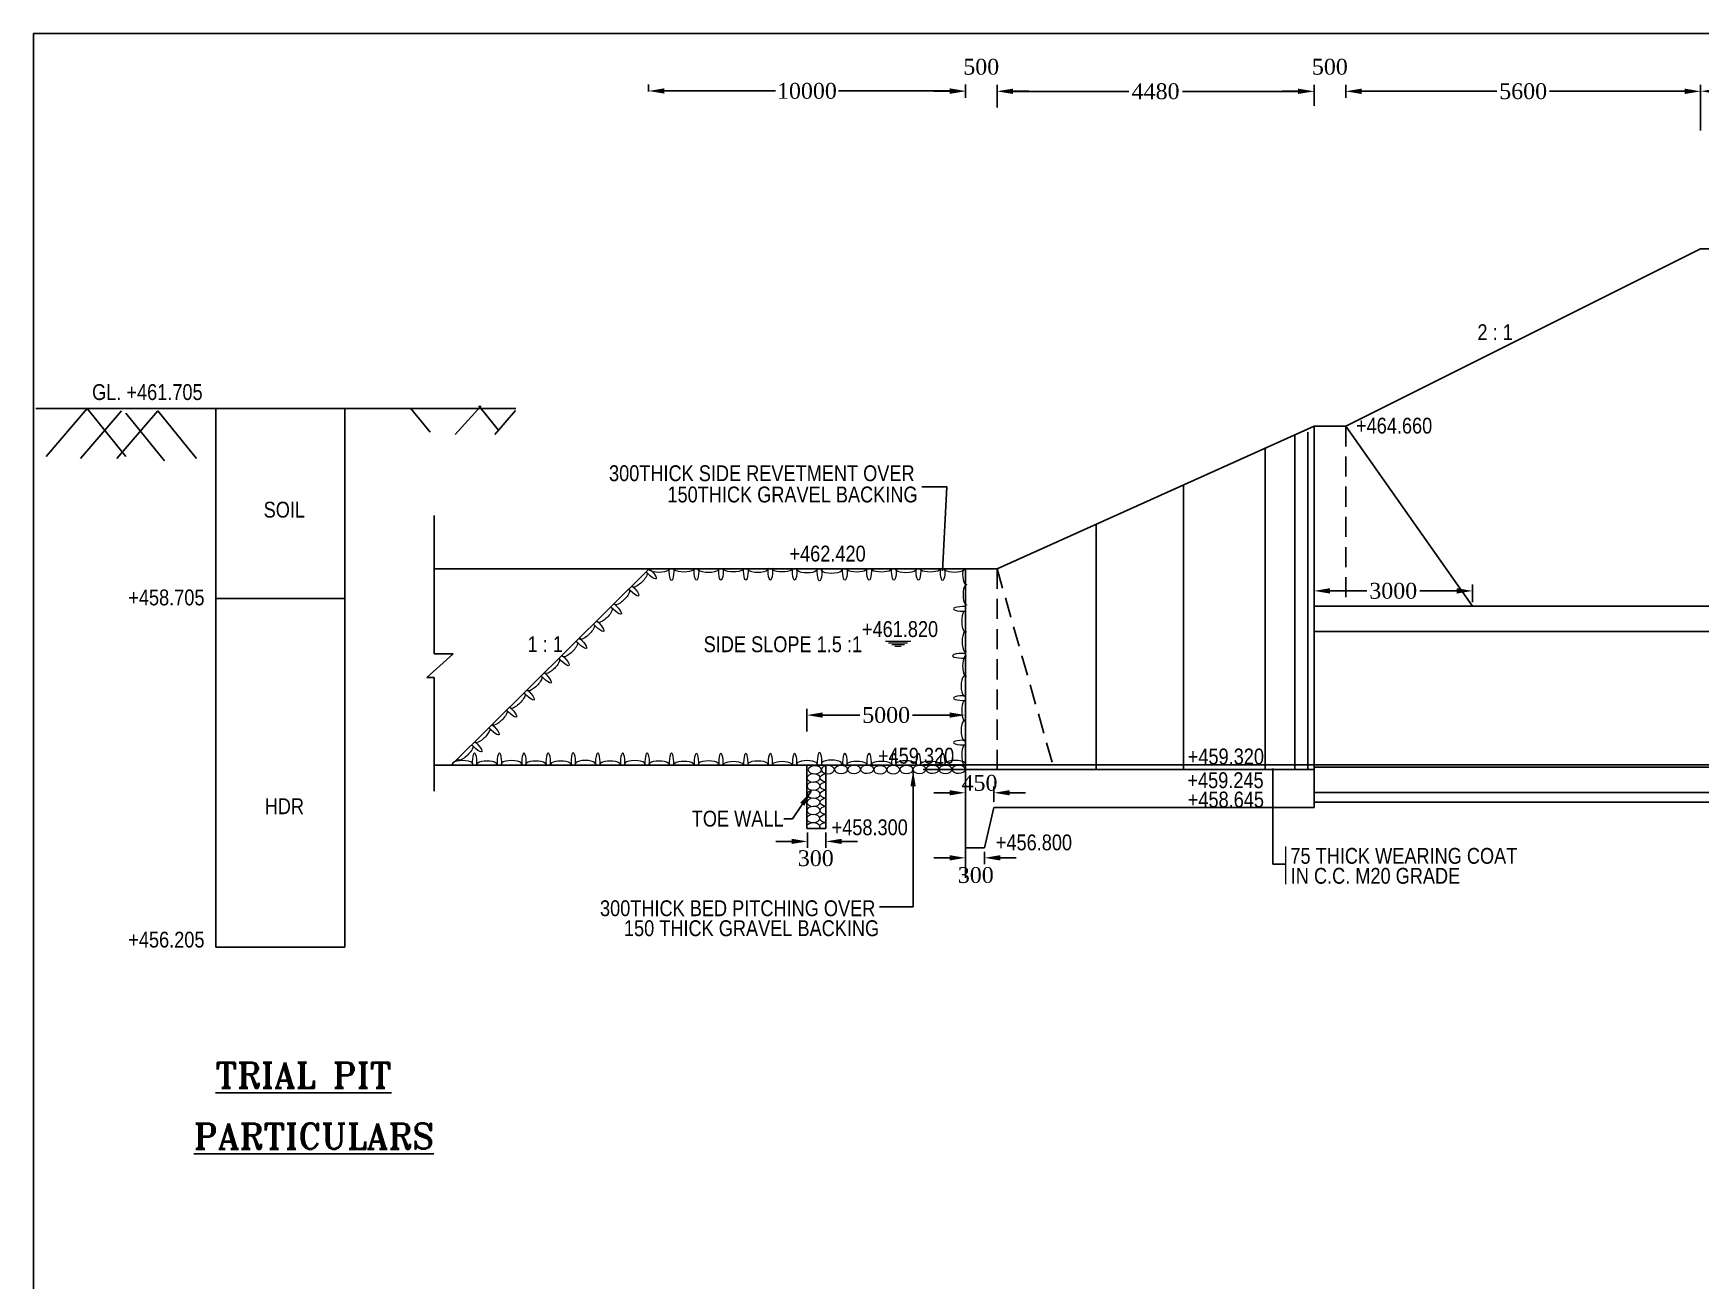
# Model space of a CAD drawing. Header units: millimetres. Extents: x 80 to 10631, y 46 to 2573.
# Drawn here: x 5273 to 5536, y 1161.1 to 1357.8 of the extents above; entities that cross this region are included whole.
import ezdxf
from ezdxf.enums import TextEntityAlignment as Align

# ---------------------------------------------------------------- set-up
doc = ezdxf.new("R2010")
doc.units = ezdxf.units.MM
doc.linetypes.add('DASHED', pattern=[19.05, 12.7, -6.35])
doc.layers.add('TEXT_GENERAL', color=4, linetype='Continuous')
doc.styles.add('ARIAL NARROW', font='ARIALN.TTF')
doc.styles.add('ROMANT', font='romant')
doc.styles.get("Standard").update_dxf_attribs({"font": 'times.ttf', "height": 2.5})
doc.styles.add('TNR_2.5', font='times.ttf', dxfattribs={"height": 2.5})
doc.dimstyles.new('STANDARD$7', dxfattribs={"dimtxt": 2, "dimasz": 2, "dimexe": 1.25, "dimexo": 0.625, "dimtad": 1, "dimdec": 0, "dimlfac": 0.5, "dimdsep": 46, "dimtxsty": 'Standard', "dimcen": 2.5, "dimadec": 0, "dimazin": 0, "dimtfac": 1, "dimtdec": 0, "dimtmove": 0, "dimatfit": 3, "dimfxl": 1, "dimtolj": 1, "dimtzin": 0, "dimarcsym": 0})
doc.dimstyles.new('STYLE_ESH', dxfattribs={"dimtxt": 2.5, "dimasz": 2.5, "dimexe": 1, "dimexo": 0.625, "dimtad": 0, "dimtih": 1, "dimtoh": 1, "dimdec": 0, "dimlfac": 100, "dimzin": 9, "dimdsep": 46, "dimtxsty": 'TNR_2.5', "dimcen": 2.5, "dimadec": 0, "dimazin": 2, "dimtfac": 1, "dimtdec": 0, "dimtofl": 0, "dimtmove": 2, "dimatfit": 3, "dimfxl": 1, "dimarcsym": 0})

# ---------------------------------------------------------------- blocks, each defined once
blk = doc.blocks.new('*D95')
at = {"color": 0, "lineweight": -2, "transparency": 16777216}
for p, q in [((5475.04, 1347.67), (5475.04, 1349.7)), ((5480.04, 1347.67), (5480.04, 1349.7)), ((5472.54, 1348.7), (5470.04, 1348.7)), ((5482.54, 1348.7), (5485.04, 1348.7))]:
    blk.add_line(p, q, dxfattribs=at)
at = {"color": 0, "transparency": 16777216}
for points in [[(5472.54, 1349.11), (5472.54, 1348.28), (5475.04, 1348.7)], [(5482.54, 1349.11), (5482.54, 1348.28), (5480.04, 1348.7)]]:
    blk.add_solid(points, dxfattribs=at)
at = {"layer": 'Defpoints', "color": 0, "transparency": 16777216}
for p in [(5475.04, 1347.05), (5480.04, 1348.7), (5480.04, 1347.05)]:
    blk.add_point(p, dxfattribs=at)
at = {"color": 0, "transparency": 16777216, "insert": (5477.54, 1352.55), "char_height": 2.5, "attachment_point": 5, "style": 'TNR_2.5'}
blk.add_mtext('500', dxfattribs=at)
blk = doc.blocks.new('*D96')
at = {"color": 0, "lineweight": -2, "transparency": 16777216}
for p, q in [((5480.04, 1347.68), (5480.04, 1349.69)), ((5536.04, 1342.49), (5536.04, 1349.69)), ((5482.54, 1348.69), (5503.88, 1348.69)), ((5533.54, 1348.69), (5512.2, 1348.69))]:
    blk.add_line(p, q, dxfattribs=at)
at = {"color": 0, "transparency": 16777216}
for points in [[(5482.54, 1349.11), (5482.54, 1348.27), (5480.04, 1348.69)], [(5533.54, 1349.11), (5533.54, 1348.27), (5536.04, 1348.69)]]:
    blk.add_solid(points, dxfattribs=at)
at = {"layer": 'Defpoints', "color": 0, "transparency": 16777216}
for p in [(5480.04, 1347.05), (5536.04, 1348.69), (5536.04, 1341.86)]:
    blk.add_point(p, dxfattribs=at)
at = {"color": 0, "transparency": 16777216, "insert": (5508.04, 1348.69), "char_height": 2.5, "attachment_point": 5, "style": 'TNR_2.5'}
blk.add_mtext('5600', dxfattribs=at)
blk = doc.blocks.new('*D97')
at = {"color": 0, "lineweight": -2, "transparency": 16777216}
for p, q in [((5536.04, 1342.49), (5536.04, 1349.7)), ((5641.04, 1342.49), (5641.04, 1349.7)), ((5538.54, 1348.7), (5584.42, 1348.7)), ((5638.54, 1348.7), (5592.66, 1348.7))]:
    blk.add_line(p, q, dxfattribs=at)
at = {"color": 0, "transparency": 16777216}
for points in [[(5538.54, 1349.12), (5538.54, 1348.29), (5536.04, 1348.7)], [(5638.54, 1349.12), (5638.54, 1348.29), (5641.04, 1348.7)]]:
    blk.add_solid(points, dxfattribs=at)
at = {"layer": 'Defpoints', "color": 0, "transparency": 16777216}
for p in [(5641.04, 1348.7), (5536.04, 1341.86), (5641.04, 1341.86)]:
    blk.add_point(p, dxfattribs=at)
at = {"color": 0, "transparency": 16777216, "insert": (5588.54, 1348.7), "char_height": 2.5, "attachment_point": 5, "style": 'TNR_2.5'}
blk.add_mtext('9925', dxfattribs=at)
blk = doc.blocks.new('*D119')
at = {"color": 0, "lineweight": -2, "transparency": 16777216}
for p, q in [((5370.04, 1348.68), (5370.04, 1349.74)), ((5420.04, 1348.68), (5420.04, 1349.74)), ((5372.54, 1348.74), (5390.08, 1348.74)), ((5417.54, 1348.74), (5400, 1348.74))]:
    blk.add_line(p, q, dxfattribs=at)
at = {"color": 0, "transparency": 16777216}
for points in [[(5372.54, 1349.16), (5372.54, 1348.33), (5370.04, 1348.74)], [(5417.54, 1349.16), (5417.54, 1348.33), (5420.04, 1348.74)]]:
    blk.add_solid(points, dxfattribs=at)
at = {"layer": 'Defpoints', "color": 0, "transparency": 16777216}
for p in [(5370.04, 1348.74), (5370.04, 1348.06), (5420.04, 1348.06)]:
    blk.add_point(p, dxfattribs=at)
at = {"color": 0, "transparency": 16777216, "insert": (5395.04, 1348.74), "char_height": 2.5, "attachment_point": 5, "style": 'TNR_2.5'}
blk.add_mtext('10000', dxfattribs=at)
blk = doc.blocks.new('*D120')
at = {"color": 0, "lineweight": -2, "transparency": 16777216}
for p, q in [((5420.04, 1228.74), (5420.04, 1226.77)), ((5423.04, 1228.74), (5423.04, 1226.77)), ((5417.54, 1227.77), (5415.04, 1227.77)), ((5425.54, 1227.77), (5428.04, 1227.77))]:
    blk.add_line(p, q, dxfattribs=at)
at = {"color": 0, "transparency": 16777216}
for points in [[(5417.54, 1228.19), (5417.54, 1227.35), (5420.04, 1227.77)], [(5425.54, 1228.19), (5425.54, 1227.35), (5423.04, 1227.77)]]:
    blk.add_solid(points, dxfattribs=at)
at = {"layer": 'Defpoints', "color": 0, "transparency": 16777216}
for p in [(5420.04, 1229.36), (5423.04, 1229.36), (5423.04, 1227.77)]:
    blk.add_point(p, dxfattribs=at)
at = {"color": 0, "transparency": 16777216, "insert": (5421.68, 1225.04), "char_height": 2.5, "attachment_point": 5, "style": 'TNR_2.5'}
blk.add_mtext('300', dxfattribs=at)
blk = doc.blocks.new('*D121')
at = {"color": 0, "lineweight": -2, "transparency": 16777216}
for p, q in [((5420.04, 1236.61), (5420.04, 1239.03)), ((5424.53, 1236.61), (5424.53, 1239.03)), ((5417.54, 1238.03), (5415.04, 1238.03)), ((5427.03, 1238.03), (5429.53, 1238.03))]:
    blk.add_line(p, q, dxfattribs=at)
at = {"color": 0, "transparency": 16777216}
for points in [[(5417.54, 1238.45), (5417.54, 1237.62), (5420.04, 1238.03)], [(5427.03, 1238.45), (5427.03, 1237.62), (5424.53, 1238.03)]]:
    blk.add_solid(points, dxfattribs=at)
at = {"layer": 'Defpoints', "color": 0, "transparency": 16777216}
for p in [(5420.04, 1238.03), (5420.04, 1235.98), (5424.53, 1235.98)]:
    blk.add_point(p, dxfattribs=at)
at = {"color": 0, "transparency": 16777216, "insert": (5422.27, 1239.58), "char_height": 2.5, "attachment_point": 5, "style": 'TNR_2.5'}
blk.add_mtext('450', dxfattribs=at)
blk = doc.blocks.new('*D122')
at = {"color": 0, "lineweight": -2, "transparency": 16777216}
for p, q in [((5395.12, 1231.76), (5395.12, 1229.36)), ((5398.04, 1231.76), (5398.04, 1229.36)), ((5392.62, 1230.36), (5390.12, 1230.36)), ((5400.54, 1230.36), (5403.04, 1230.36))]:
    blk.add_line(p, q, dxfattribs=at)
at = {"color": 0, "transparency": 16777216}
for points in [[(5392.62, 1230.78), (5392.62, 1229.95), (5395.12, 1230.36)], [(5400.54, 1230.78), (5400.54, 1229.95), (5398.04, 1230.36)]]:
    blk.add_solid(points, dxfattribs=at)
at = {"layer": 'Defpoints', "color": 0, "transparency": 16777216}
for p in [(5395.12, 1232.38), (5398.04, 1232.38), (5398.04, 1230.36)]:
    blk.add_point(p, dxfattribs=at)
at = {"color": 0, "transparency": 16777216, "insert": (5396.44, 1227.7), "char_height": 2.5, "attachment_point": 5, "style": 'TNR_2.5'}
blk.add_mtext('300', dxfattribs=at)
blk = doc.blocks.new('*D123')
at = {"color": 0, "lineweight": -2, "transparency": 16777216}
for p, q in [((5395.04, 1247.72), (5395.04, 1251.29)), ((5397.54, 1250.29), (5403.38, 1250.29)), ((5417.54, 1250.29), (5411.7, 1250.29)), ((5420.04, 1247.72), (5420.04, 1251.29))]:
    blk.add_line(p, q, dxfattribs=at)
at = {"color": 0, "transparency": 16777216}
for points in [[(5397.54, 1250.71), (5397.54, 1249.87), (5395.04, 1250.29)], [(5417.54, 1250.71), (5417.54, 1249.87), (5420.04, 1250.29)]]:
    blk.add_solid(points, dxfattribs=at)
at = {"layer": 'Defpoints', "color": 0, "transparency": 16777216}
for p in [(5420.04, 1250.29), (5395.04, 1247.09), (5420.04, 1247.09)]:
    blk.add_point(p, dxfattribs=at)
at = {"color": 0, "transparency": 16777216, "insert": (5407.54, 1250.29), "char_height": 2.5, "attachment_point": 5, "style": 'TNR_2.5'}
blk.add_mtext('5000', dxfattribs=at)
blk = doc.blocks.new('*D134')
at = {"color": 0, "lineweight": -2, "transparency": 16777216}
for p, q in [((5475.04, 1268.08), (5475.04, 1270.88)), ((5500.04, 1268.08), (5500.04, 1270.88)), ((5477.54, 1269.88), (5483.36, 1269.88)), ((5497.54, 1269.88), (5491.72, 1269.88))]:
    blk.add_line(p, q, dxfattribs=at)
at = {"color": 0, "transparency": 16777216}
for points in [[(5477.54, 1270.3), (5477.54, 1269.46), (5475.04, 1269.88)], [(5497.54, 1270.3), (5497.54, 1269.46), (5500.04, 1269.88)]]:
    blk.add_solid(points, dxfattribs=at)
at = {"layer": 'Defpoints', "color": 0, "transparency": 16777216}
for p in [(5500.04, 1269.88), (5475.04, 1267.45), (5500.04, 1267.45)]:
    blk.add_point(p, dxfattribs=at)
at = {"color": 0, "transparency": 16777216, "insert": (5487.54, 1269.88), "char_height": 2.5, "attachment_point": 5, "style": 'TNR_2.5'}
blk.add_mtext('3000', dxfattribs=at)
blk = doc.blocks.new('*D155')
at = {"color": 0, "lineweight": -2, "transparency": 16777216}
for p, q in [((5420.04, 1347.67), (5420.04, 1349.7)), ((5425.04, 1347.67), (5425.04, 1349.7)), ((5417.54, 1348.7), (5415.04, 1348.7)), ((5427.54, 1348.7), (5430.04, 1348.7))]:
    blk.add_line(p, q, dxfattribs=at)
at = {"color": 0, "transparency": 16777216}
for points in [[(5417.54, 1349.11), (5417.54, 1348.28), (5420.04, 1348.7)], [(5427.54, 1349.11), (5427.54, 1348.28), (5425.04, 1348.7)]]:
    blk.add_solid(points, dxfattribs=at)
at = {"layer": 'Defpoints', "color": 0, "transparency": 16777216}
for p in [(5420.04, 1347.05), (5425.04, 1348.7), (5425.04, 1347.05)]:
    blk.add_point(p, dxfattribs=at)
at = {"color": 0, "transparency": 16777216, "insert": (5422.54, 1352.55), "char_height": 2.5, "attachment_point": 5, "style": 'TNR_2.5'}
blk.add_mtext('500', dxfattribs=at)
blk = doc.blocks.new('*D156')
at = {"color": 0, "lineweight": -2, "transparency": 16777216}
for p, q in [((5425.06, 1346.12), (5425.06, 1349.68)), ((5475.04, 1346.41), (5475.04, 1349.68)), ((5427.56, 1348.68), (5445.83, 1348.68)), ((5472.54, 1348.68), (5454.27, 1348.68))]:
    blk.add_line(p, q, dxfattribs=at)
at = {"color": 0, "transparency": 16777216}
for points in [[(5427.56, 1349.1), (5427.56, 1348.27), (5425.06, 1348.68)], [(5472.54, 1349.1), (5472.54, 1348.27), (5475.04, 1348.68)]]:
    blk.add_solid(points, dxfattribs=at)
at = {"layer": 'Defpoints', "color": 0, "transparency": 16777216}
for p in [(5475.04, 1348.68), (5425.06, 1345.49), (5475.04, 1345.78)]:
    blk.add_point(p, dxfattribs=at)
at = {"color": 0, "transparency": 16777216, "insert": (5450.05, 1348.68), "char_height": 2.5, "attachment_point": 5, "style": 'TNR_2.5'}
blk.add_mtext('4480', dxfattribs=at)

msp = doc.modelspace()

# ---------------------------------------------------------------- linework, layer by layer
for p, q in [((6436.087, 1357.834), (5272.993, 1357.834)), ((5272.993, 767.834), (5272.993, 1357.834)), ((5536.039, 1323.854), (5480.039, 1295.854)), ((5641.039, 1323.854), (5536.039, 1323.854)), ((5273.366, 1298.659), (5303.103, 1298.659)), ((5281.492, 1298.659), (5275.028, 1291.106)), ((5286.879, 1298.301), (5280.415, 1290.747)), ((5281.492, 1298.659), (5287.597, 1291.106)), ((5292.625, 1298.301), (5286.161, 1290.747)), ((5287.597, 1297.942), (5293.702, 1290.389)), ((5288.249, 1298.659), (5327.142, 1298.659)), ((5292.625, 1298.301), (5298.73, 1290.747)), ((5301.81, 1298.774), (5301.81, 1213.659)), ((5322.142, 1213.659), (5322.142, 1298.659)), ((5322.142, 1298.659), (5349.113, 1298.659)), ((5332.521, 1298.691), (5335.573, 1294.914)), ((5343.651, 1299.05), (5339.546, 1294.562)), ((5343.292, 1299.05), (5346.345, 1295.273)), ((5349.038, 1298.332), (5345.806, 1294.556)), ((5425.039, 1273.384), (5475.039, 1295.854)), ((5472.039, 1294.506), (5472.039, 1241.704)), ((5474.039, 1294.914), (5474.039, 1241.704)), ((5475.039, 1295.854), (5475.039, 1235.704)), ((5480.039, 1295.854), (5475.039, 1295.854)), ((5480.039, 1295.854), (5500.039, 1267.454)), ((5467.312, 1292.382), (5467.312, 1241.704)), ((5454.444, 1286.599), (5454.444, 1241.704)), ((5336.236, 1259.949), (5336.236, 1281.795)), ((5440.654, 1280.401), (5440.654, 1241.704)), ((5336.236, 1273.384), (5425.039, 1273.384)), ((5370.087, 1273.326), (5338.921, 1242.384)), ((5370.191, 1273.384), (5339.191, 1273.384)), ((5420.039, 1273.384), (5420.039, 1224.632)), ((5301.81, 1268.659), (5322.142, 1268.659)), ((5475.039, 1267.454), (5764.039, 1267.454)), ((5475.039, 1263.454), (5764.039, 1263.454)), ((5339.236, 1259.949), (5335.062, 1256.207)), ((5336.236, 1259.949), (5339.236, 1259.949)), ((5335.062, 1256.207), (5336.236, 1256.207)), ((5336.236, 1256.207), (5336.236, 1238.275)), ((5336.236, 1256.207), (5336.236, 1246.721)), ((5336.236, 1256.207), (5336.236, 1245.448)), ((5420.039, 1242.384), (5336.236, 1242.384)), ((5395.039, 1242.384), (5395.039, 1232.384)), ((5398.039, 1242.384), (5398.039, 1232.384)), ((5413.398, 1242.454), (5475.039, 1242.454)), ((5413.398, 1241.704), (5475.039, 1241.704)), ((5475.039, 1242.454), (6101.039, 1242.454)), ((5475.039, 1242.054), (6101.039, 1242.054)), ((5475.039, 1238.054), (6101.039, 1238.054)), ((5475.039, 1236.554), (6101.039, 1236.554)), ((5420.039, 1235.984), (5420.039, 1229.364)), ((5423.039, 1229.364), (5424.525, 1235.704)), ((5424.525, 1235.704), (5475.039, 1235.704)), ((5398.039, 1232.384), (5395.039, 1232.384)), ((5420.039, 1229.364), (5423.039, 1229.364)), ((5301.81, 1213.659), (5322.142, 1213.659))]:
    msp.add_line(p, q)
at = {"linetype": 'DASHED', "ltscale": 0.25}
for p, q in [((5480.039, 1295.854), (5480.039, 1267.454)), ((5425.039, 1273.384), (5425.039, 1241.704)), ((5425.039, 1273.384), (5434.055, 1241.704))]:
    msp.add_line(p, q, dxfattribs=at)
at = {"color": 0, "lineweight": 5, "extrusion": (0, 0, -1)}
for centre, major_axis, ratio, start_param, end_param in [((5370.186, 1272.885), (1.063, -1.082), 0.2389838, 4.4780473, 8.0883233), ((5371.695, 1273.326), (-1.608, 0), 0.3287987, 3.0318989, 6.392879), ((5373.672, 1273.031), (0, -1.516), 0.2389838, 4.4780473, 8.0883233), ((5375.633, 1273.384), (-1.608, 0), 0.3287987, 3.0318989, 6.392879), ((5377.61, 1273.09), (0, -1.516), 0.2389838, 4.4780473, 8.0883233), ((5379.506, 1273.294), (1.608, 0), 0.3287987, -0.2845187, 3.4261114), ((5381.477, 1273.106), (0, -1.516), 0.2389838, 4.4780473, 8.0883233), ((5383.425, 1273.4), (-1.608, 0), 0.3287987, 3.0318989, 6.392879), ((5385.402, 1273.106), (0, -1.516), 0.2389838, 4.4780473, 8.0883233), ((5387.298, 1273.31), (1.608, 0), 0.3287987, -0.2845187, 3.4261114), ((5389.268, 1273.106), (0, -1.516), 0.2389838, 4.4780473, 8.0883233), ((5391.125, 1273.4), (-1.608, 0), 0.3287987, 3.0318989, 6.392879), ((5393.102, 1273.106), (0, -1.516), 0.2389838, 4.4780473, 8.0883233), ((5395.053, 1273.256), (-1.608, 0), 0.3287987, 3.0318989, 6.392879), ((5397.03, 1272.961), (0, -1.516), 0.2389838, 4.4780473, 8.0883233), ((5398.926, 1273.165), (1.608, 0), 0.3287987, -0.2845187, 3.4261114), ((5401.038, 1273.076), (0, -1.516), 0.2389838, 4.4780473, 8.0883233), ((5402.895, 1273.37), (-1.608, 0), 0.3287987, 3.0318989, 6.392879), ((5404.843, 1273.076), (0, -1.516), 0.2389838, 4.4780473, 8.0883233), ((5406.79, 1273.37), (-1.608, 0), 0.3287987, 3.0318989, 6.392879), ((5408.767, 1273.076), (0, -1.516), 0.2389838, 4.4780473, 8.0883233), ((5410.663, 1273.28), (1.608, 0), 0.3287987, -0.2845187, 3.4261114), ((5412.634, 1273.076), (0, -1.516), 0.2389838, 4.4780473, 8.0883233), ((5414.491, 1273.37), (-1.608, 0), 0.3287987, 3.0318989, 6.392879), ((5416.451, 1273.031), (0, -1.516), 0.2389838, 4.4780473, 8.0883233), ((5418.308, 1273.326), (-1.608, 0), 0.3287987, 3.0318989, 6.392879), ((5367.428, 1270.176), (1.063, -1.082), 0.2389838, 4.4780473, 8.0883233), ((5368.638, 1271.65), (1.147, 1.127), 0.3287987, -0.2845187, 3.4261114), ((5365.86, 1268.884), (-1.147, -1.127), 0.3287987, 3.0318989, 6.392879), ((5363.139, 1266.061), (1.147, 1.127), 0.3287987, -0.2845187, 3.4261114), ((5364.677, 1267.309), (1.063, -1.082), 0.2389838, 4.4780473, 8.0883233), ((5360.313, 1263.411), (-1.147, -1.127), 0.3287987, 3.0318989, 6.392879), ((5361.93, 1264.587), (1.063, -1.082), 0.2389838, 4.4780473, 8.0883233), ((5357.646, 1260.664), (1.147, 1.127), 0.3287987, -0.2845187, 3.4261114), ((5359.195, 1261.9), (1.063, -1.082), 0.2389838, 4.4780473, 8.0883233), ((5354.82, 1258.014), (-1.147, -1.127), 0.3287987, 3.0318989, 6.392879), ((5356.437, 1259.19), (1.063, -1.082), 0.2389838, 4.4780473, 8.0883233), ((5352.04, 1255.282), (-1.147, -1.127), 0.3287987, 3.0318989, 6.392879), ((5353.637, 1256.439), (1.063, -1.082), 0.2389838, 4.4780473, 8.0883233), ((5349.373, 1252.535), (1.147, 1.127), 0.3287987, -0.2845187, 3.4261114), ((5350.921, 1253.771), (1.063, -1.082), 0.2389838, 4.4780473, 8.0883233), ((5346.547, 1249.885), (-1.147, -1.127), 0.3287987, 3.0318989, 6.392879), ((5348.163, 1251.061), (1.063, -1.082), 0.2389838, 4.4780473, 8.0883233), ((5343.798, 1247.102), (-1.147, -1.127), 0.3287987, 3.0318989, 6.392879), ((5345.396, 1248.26), (1.063, -1.082), 0.2389838, 4.4780473, 8.0883233), ((5341.131, 1244.355), (1.147, 1.127), 0.3287987, -0.2845187, 3.4261114), ((5342.679, 1245.591), (1.063, -1.082), 0.2389838, 4.4780473, 8.0883233)]:
    msp.add_ellipse(centre, major_axis=major_axis, ratio=ratio, start_param=start_param, end_param=end_param, dxfattribs=at)
at = {"color": 0, "lineweight": 5}
for centre, major_axis, ratio, start_param, end_param in [((5420.134, 1272.487), (0, 1.608), 0.3287987, 0.97903, 3.2512864), ((5420.195, 1269.28), (0, 1.608), 0.3287987, -0.2845187, 3.4261114), ((5419.687, 1267.041), (1.516, 0), 0.2389838, 1.3364547, 4.9467306), ((5419.981, 1265.09), (0, 1.608), 0.3287987, -0.1096937, 3.2512864), ((5420.043, 1261.884), (0, 1.608), 0.3287987, -0.2845187, 3.4261114), ((5419.535, 1259.644), (1.516, 0), 0.2389838, 1.3364547, 4.9467306), ((5420.134, 1258.011), (0, 1.608), 0.3287987, -0.1096937, 3.2512864), ((5419.891, 1254.869), (0, 1.608), 0.3287987, -0.2845187, 3.4261114), ((5419.687, 1252.973), (1.516, 0), 0.2389838, 1.3364547, 4.9467306), ((5419.981, 1250.996), (0, 1.608), 0.3287987, -0.1096937, 3.2512864), ((5419.891, 1247.855), (0, 1.608), 0.3287987, -0.2845187, 3.4261114), ((5342.607, 1242.794), (0, 1.516), 0.2389838, 4.4780473, 8.0883233), ((5346.532, 1242.794), (0, 1.516), 0.2389838, 4.4780473, 8.0883233), ((5350.398, 1242.794), (0, 1.516), 0.2389838, 4.4780473, 8.0883233), ((5354.232, 1242.794), (0, 1.516), 0.2389838, 4.4780473, 8.0883233), ((5358.18, 1242.81), (0, 1.516), 0.2389838, 4.4780473, 8.0883233), ((5362.047, 1242.794), (0, 1.516), 0.2389838, 4.4780473, 8.0883233), ((5365.972, 1242.794), (0, 1.516), 0.2389838, 4.4780473, 8.0883233), ((5369.838, 1242.794), (0, 1.516), 0.2389838, 4.4780473, 8.0883233), ((5373.672, 1242.794), (0, 1.516), 0.2389838, 4.4780473, 8.0883233), ((5377.61, 1242.736), (0, 1.516), 0.2389838, 4.4780473, 8.0883233), ((5381.477, 1242.719), (0, 1.516), 0.2389838, 4.4780473, 8.0883233), ((5385.402, 1242.719), (0, 1.516), 0.2389838, 4.4780473, 8.0883233), ((5389.268, 1242.719), (0, 1.516), 0.2389838, 4.4780473, 8.0883233), ((5393.102, 1242.719), (0, 1.516), 0.2389838, 4.4780473, 8.0883233), ((5397.03, 1242.864), (0, 1.516), 0.2389838, 4.4780473, 8.0883233), ((5401.038, 1242.749), (0, 1.516), 0.2389838, 4.4780473, 8.0883233), ((5404.843, 1242.749), (0, 1.516), 0.2389838, 4.4780473, 8.0883233), ((5408.767, 1242.749), (0, 1.516), 0.2389838, 4.4780473, 8.0883233), ((5412.634, 1242.749), (0, 1.516), 0.2389838, 4.4780473, 8.0883233), ((5416.468, 1242.749), (0, 1.516), 0.2389838, 4.4780473, 8.0883233), ((5419.687, 1245.959), (1.516, 0), 0.2389838, 1.3364547, 4.9467306), ((5419.981, 1243.982), (0, 1.608), 0.3287987, -0.1096937, 3.2512864), ((5340.711, 1242.59), (1.608, 0), 0.3287987, -0.2845187, 3.4261114), ((5344.555, 1242.5), (-1.608, 0), 0.3287987, 3.0318989, 6.392879), ((5348.428, 1242.59), (1.608, 0), 0.3287987, -0.2845187, 3.4261114), ((5352.255, 1242.5), (-1.608, 0), 0.3287987, 3.0318989, 6.392879), ((5356.203, 1242.516), (-1.608, 0), 0.3287987, 3.0318989, 6.392879), ((5360.076, 1242.607), (1.608, 0), 0.3287987, -0.2845187, 3.4261114), ((5363.995, 1242.5), (-1.608, 0), 0.3287987, 3.0318989, 6.392879), ((5367.868, 1242.59), (1.608, 0), 0.3287987, -0.2845187, 3.4261114), ((5371.695, 1242.5), (-1.608, 0), 0.3287987, 3.0318989, 6.392879), ((5375.633, 1242.441), (-1.608, 0), 0.3287987, 3.0318989, 6.392879), ((5379.506, 1242.532), (1.608, 0), 0.3287987, -0.2845187, 3.4261114), ((5383.425, 1242.425), (-1.608, 0), 0.3287987, 3.0318989, 6.392879), ((5387.298, 1242.516), (1.608, 0), 0.3287987, -0.2845187, 3.4261114), ((5391.125, 1242.425), (-1.608, 0), 0.3287987, 3.0318989, 6.392879), ((5395.053, 1242.57), (-1.608, 0), 0.3287987, 3.0318989, 6.392879), ((5398.926, 1242.661), (1.608, 0), 0.3287987, -0.2845187, 3.4261114), ((5402.895, 1242.455), (-1.608, 0), 0.3287987, 3.0318989, 6.392879), ((5406.79, 1242.455), (-1.608, 0), 0.3287987, 3.0318989, 6.392879), ((5410.663, 1242.546), (1.608, 0), 0.3287987, -0.2845187, 3.4261114), ((5414.491, 1242.455), (-1.608, 0), 0.3287987, 3.0318989, 6.392879), ((5418.425, 1242.615), (1.608, 0), 0.3287987, -0.2845187, 3.4261114)]:
    msp.add_ellipse(centre, major_axis=major_axis, ratio=ratio, start_param=start_param, end_param=end_param, dxfattribs=at)
at = {"layer": 'TEXT_GENERAL', "color": 0, "lineweight": 5}
for p, q in [((5411.419, 1261.874), (5407.419, 1261.874)), ((5410.919, 1261.624), (5407.919, 1261.624)), ((5410.419, 1261.374), (5408.419, 1261.374)), ((5409.919, 1261.124), (5408.919, 1261.124)), ((5470.539, 1229.542), (5470.539, 1223.591))]:
    msp.add_line(p, q, dxfattribs=at)
at = {"layer": 'TEXT_GENERAL', "color": 0, "lineweight": 5, "extrusion": (0, 0, -1)}
for centre in [(5396.29, 1241.654), (5398.352, 1241.675), (5400.415, 1241.698), (5402.477, 1241.719), (5404.54, 1241.742), (5406.602, 1241.655), (5408.664, 1241.679), (5410.727, 1241.701), (5412.789, 1241.722), (5414.852, 1241.742), (5416.914, 1241.719), (5418.977, 1241.742), (5396.071, 1240.372), (5396.085, 1239.089), (5396.071, 1236.525), (5396.1, 1237.807), (5396.019, 1233.966), (5396.071, 1235.247)]:
    msp.add_ellipse(centre, major_axis=(1.031, 0.012), ratio=0.6217282, dxfattribs=at)
for centre, start_param, end_param in [((5398.133, 1240.392), 1.6689024, 4.6286355), ((5398.148, 1239.11), 1.6689024, 4.6286355), ((5398.133, 1236.545), 1.6689024, 4.6286355), ((5398.163, 1237.827), 1.6689024, 4.6286355), ((5398.081, 1233.986), 1.6689024, 4.6286355), ((5398.133, 1235.268), 1.6689024, 4.6286355), ((5396.034, 1232.683), 2.6735512, 6.7883534), ((5398.096, 1232.704), 2.6375907, 4.6286355)]:
    msp.add_ellipse(centre, major_axis=(1.031, 0.012), ratio=0.6217282, start_param=start_param, end_param=end_param, dxfattribs=at)

# ---------------------------------------------------------------- texts
at = {"style": 'ROMANT'}
for s, p in [('%%UTRIAL PIT', (5301.706, 1191.509)), ('%%UPARTICULARS', (5298.309, 1181.877))]:
    msp.add_text(s, height=4, dxfattribs=at).set_placement(p)
at = {"layer": 'TEXT_GENERAL', "color": 0, "lineweight": 5, "style": 'ARIAL NARROW'}
for s, p in [('2 : 1', (5503.613, 1310.705)), ('GL. +461.705', (5290.981, 1301.243)), ('+464.660', (5487.677, 1295.948)), ('SOIL', (5312.592, 1282.696)), ('+462.420', (5398.297, 1275.763)), ('+458.705', (5293.983, 1268.851)), ('1 : 1', (5353.749, 1261.475)), ('+459.320', (5412.263, 1243.876)), ('HDR', (5312.592, 1235.908)), ('+458.300', (5404.944, 1232.588)), ('+456.205', (5293.983, 1214.865))]:
    msp.add_text(s, height=2.5, dxfattribs=at).set_placement(p, align=Align.MIDDLE)
for s, p in [('300THICK SIDE REVETMENT OVER', (5363.815, 1289.693)), ('150THICK GRAVEL BACKING', (5373.033, 1286.337)), ('+461.820', (5403.715, 1265.106)), ('+459.320', (5455.123, 1245.009)), ('+459.245', (5455.068, 1241.264)), ('+458.645', (5455.123, 1238.211)), ('+456.800', (5424.839, 1231.458)), ('75 THICK WEARING COAT', (5471.316, 1229.333)), ('IN C.C. M20 GRADE', (5471.375, 1226.183)), ('300THICK BED PITCHING OVER', (5362.393, 1221.067)), ('150 THICK GRAVEL BACKING', (5366.172, 1217.917))]:
    msp.add_text(s, height=2.5, dxfattribs=at).set_placement(p, align=Align.TOP_LEFT)
for s, p in [('SIDE SLOPE 1.5 :1', (5403.739, 1259.463)), ('TOE WALL', (5391.353, 1231.954))]:
    msp.add_text(s, height=2.5, dxfattribs=at).set_placement(p, align=Align.BOTTOM_RIGHT)

# ---------------------------------------------------------------- dimensions: what is measured, and where the dimension line sits
for base, p1, p2, picture, middle in [((5425.039, 1348.698), (5420.039, 1347.045), (5425.039, 1347.045), '*D155', (5422.539, 1352.554)), ((5480.039, 1348.698), (5475.039, 1347.045), (5480.039, 1347.045), '*D95', (5477.539, 1352.554)), ((5536.039, 1348.691), (5480.039, 1347.052), (5536.039, 1341.863), '*D96', (5508.039, 1348.691))]:
    dim = msp.add_linear_dim(base=base, p1=p1, p2=p2, dimstyle='STYLE_ESH')
    dim.commit()
    dim.dimension.update_dxf_attribs({"geometry": picture, "text_midpoint": middle})
for base, p1, p2, text, picture, middle in [((5370.039, 1348.743), (5420.039, 1348.059), (5370.039, 1348.059), '10000', '*D119', (5395.039, 1348.743)), ((5475.039, 1348.684), (5425.058, 1345.491), (5475.039, 1345.784), '4480', '*D156', (5450.049, 1348.684)), ((5641.039, 1348.705), (5536.039, 1341.863), (5641.039, 1341.863), '9925', '*D97', (5588.539, 1348.705)), ((5500.039, 1269.88), (5475.039, 1267.454), (5500.039, 1267.454), '3000', '*D134', (5487.539, 1269.88)), ((5420.039, 1250.291), (5395.039, 1247.094), (5420.039, 1247.094), '5000', '*D123', (5407.539, 1250.291))]:
    dim = msp.add_linear_dim(base=base, p1=p1, p2=p2, text=text, dimstyle='STYLE_ESH')
    dim.commit()
    dim.dimension.update_dxf_attribs({"geometry": picture, "text_midpoint": middle})
for base, p1, p2, text, picture, middle in [((5420.039, 1238.033), (5424.527, 1235.984), (5420.039, 1235.984), '450', '*D121', (5422.273, 1239.578)), ((5398.039, 1230.364), (5395.117, 1232.384), (5398.039, 1232.384), '300', '*D122', (5396.438, 1227.7))]:
    dim = msp.add_linear_dim(base=base, p1=p1, p2=p2, text=text, dimstyle='STYLE_ESH')
    dim.commit()
    dim.dimension.update_dxf_attribs({"geometry": picture, "text_midpoint": middle, "dimtype": 160})
dim = msp.add_linear_dim(base=(5423.039, 1227.771), p1=(5420.039, 1229.364), p2=(5423.039, 1229.364), dimstyle='STYLE_ESH')
dim.commit()
dim.dimension.update_dxf_attribs({"geometry": '*D120', "text_midpoint": (5421.681, 1225.035), "dimtype": 160})

# ---------------------------------------------------------------- leaders
for points in [[(5411.792, 1241.553), (5411.792, 1220.019), (5406.477, 1220.019)], [(5395.727, 1238.281), (5392.737, 1233.906), (5391.373, 1233.906)]]:
    msp.add_leader(points, dimstyle='STYLE_ESH', override={"dimgap": 0.625, "dimtad": 0})
at = {"layer": 'TEXT_GENERAL', "color": 0, "lineweight": 5}
for points in [[(5416.451, 1273.031), (5417.107, 1286.315), (5413.19, 1286.315)], [(5468.545, 1241.879), (5468.545, 1226.79), (5470.539, 1226.79)]]:
    msp.add_leader(points, dimstyle='STANDARD$7', override={"dimscale": 88.888889, "dimtxt": 0.0275, "dimasz": 0.01, "dimexe": 0.012, "dimexo": 0, "dimgap": 0.008, "dimtad": 2, "dimlfac": 1, "dimzin": 1, "dimtxsty": 'ARIAL NARROW', "dimcen": 0.09, "dimtdec": 4, "dimtofl": 0, "dimtmove": 2, "dimtzin": 1}, dxfattribs=at)

doc.saveas('drawing.dxf')
